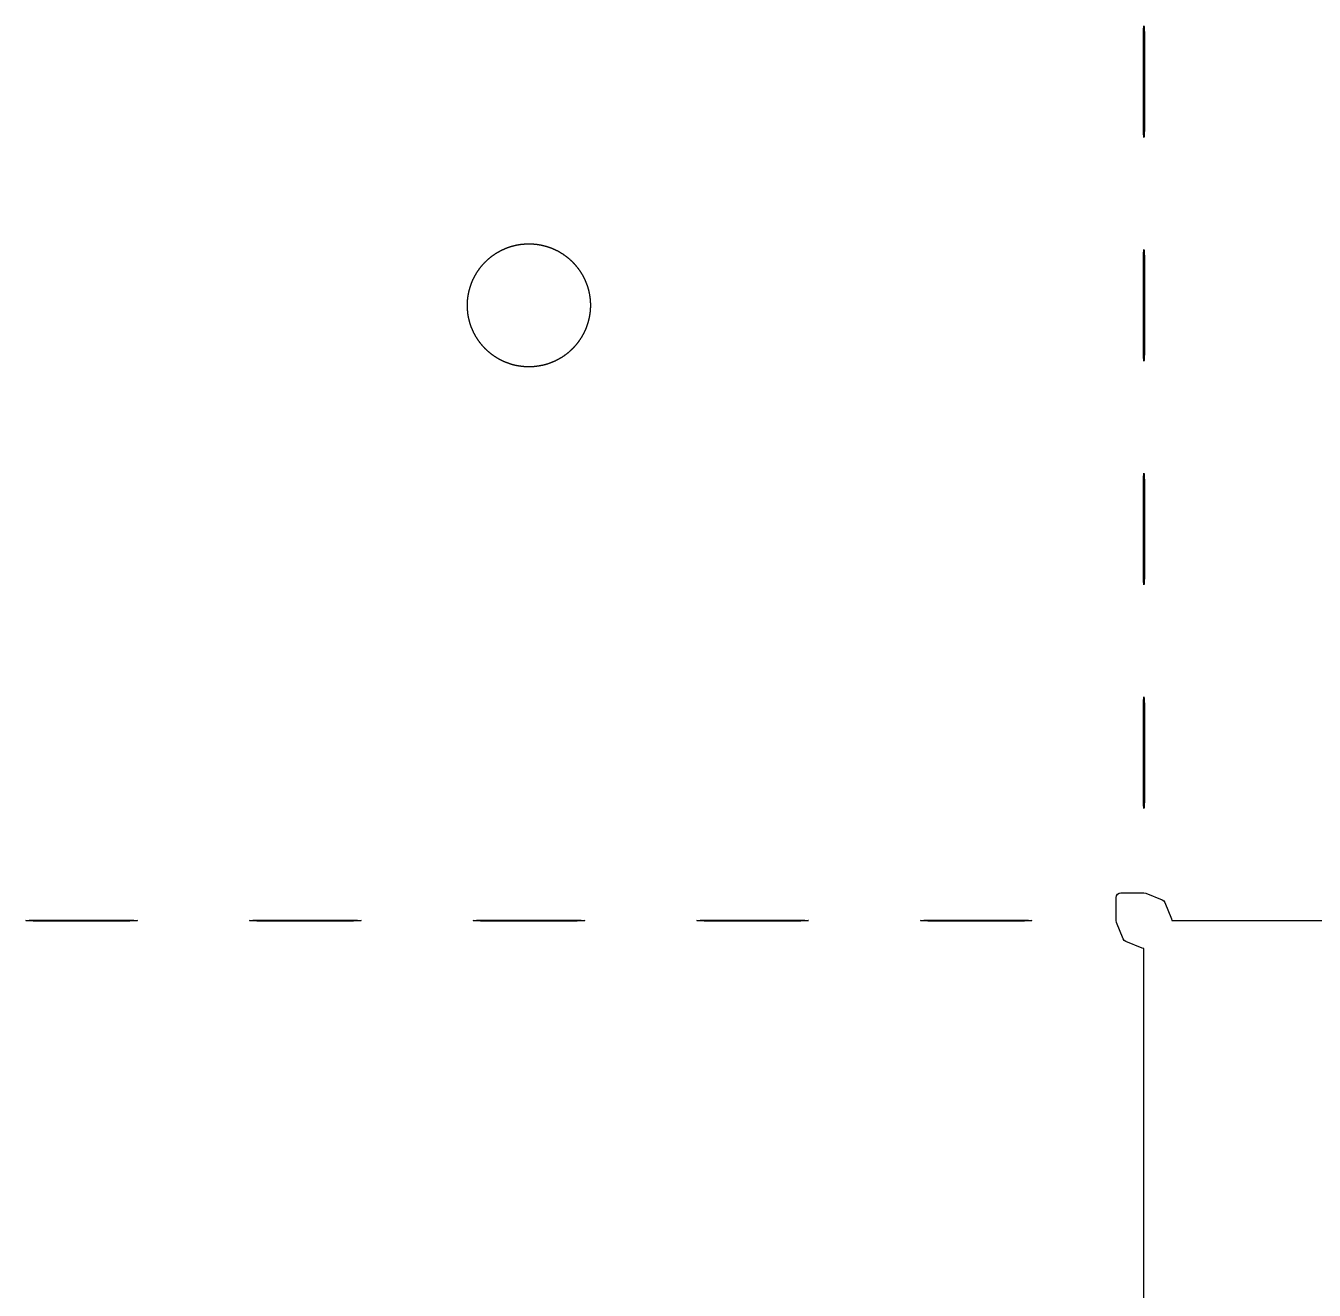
# Model space of a CAD drawing. Header units: metres. Extents: x -73 to 372, y -34 to 331.
# Drawn here: x 4.6 to 57.8, y 86.3 to 138.5 of the extents above; entities that cross this region are included whole.
import ezdxf

# ---------------------------------------------------------------- set-up
doc = ezdxf.new("R2010")
doc.units = ezdxf.units.M

msp = doc.modelspace()

# ---------------------------------------------------------------- linework, layer by layer
for points in [[(50.781, 138.037), (50.781, 138.037), (50.782, 138.232), (50.782, 138.232), (50.787, 138.397), (50.787, 138.397), (50.793, 138.507), (50.793, 138.507), (50.799, 138.54), (50.799, 138.541), (50.799, 138.541), (50.8, 138.541), (50.8, 138.541), (50.801, 138.541), (50.801, 138.541), (50.801, 138.54), (50.807, 138.507), (50.807, 138.507), (50.813, 138.397), (50.813, 138.397), (50.818, 138.232), (50.818, 138.232), (50.819, 138.037), (50.819, 138.037), (50.819, 134.435), (50.819, 134.435), (50.818, 134.241), (50.818, 134.241), (50.813, 134.076), (50.813, 134.076), (50.807, 133.966), (50.807, 133.966), (50.801, 133.932), (50.801, 133.932), (50.801, 133.932), (50.8, 133.932), (50.8, 133.932), (50.799, 133.932), (50.799, 133.932), (50.799, 133.932), (50.793, 133.966), (50.793, 133.966), (50.787, 134.076), (50.787, 134.076), (50.782, 134.241), (50.782, 134.241), (50.781, 134.435), (50.781, 134.435), (50.781, 138.037)], [(27.94, 127), (27.94, 126.992), (27.94, 126.978), (27.94, 126.978), (27.94, 126.963), (27.94, 126.963), (27.939, 126.949), (27.939, 126.949), (27.939, 126.935), (27.939, 126.935), (27.939, 126.921), (27.939, 126.921), (27.938, 126.906), (27.938, 126.906), (27.938, 126.892), (27.938, 126.892), (27.937, 126.878), (27.937, 126.878), (27.936, 126.864), (27.936, 126.864), (27.936, 126.849), (27.936, 126.849), (27.935, 126.835), (27.935, 126.835), (27.934, 126.821), (27.934, 126.821), (27.933, 126.807), (27.933, 126.807), (27.932, 126.793), (27.932, 126.792), (27.93, 126.778), (27.93, 126.778), (27.929, 126.764), (27.929, 126.764), (27.928, 126.75), (27.928, 126.75), (27.926, 126.736), (27.926, 126.736), (27.925, 126.722), (27.925, 126.722), (27.923, 126.707), (27.923, 126.707), (27.921, 126.693), (27.921, 126.693), (27.92, 126.679), (27.92, 126.679), (27.918, 126.665), (27.918, 126.665), (27.916, 126.651), (27.916, 126.651), (27.914, 126.637), (27.914, 126.637), (27.912, 126.623), (27.912, 126.623), (27.91, 126.609), (27.91, 126.609), (27.907, 126.595), (27.907, 126.594), (27.905, 126.58), (27.905, 126.58), (27.903, 126.566), (27.903, 126.566), (27.9, 126.552), (27.9, 126.552), (27.898, 126.538), (27.898, 126.538), (27.895, 126.524), (27.895, 126.524), (27.892, 126.51), (27.892, 126.51), (27.89, 126.496), (27.89, 126.496), (27.887, 126.482), (27.887, 126.482), (27.884, 126.468), (27.884, 126.468), (27.881, 126.455), (27.881, 126.454), (27.878, 126.441), (27.878, 126.441), (27.874, 126.427), (27.874, 126.427), (27.871, 126.413), (27.871, 126.413), (27.868, 126.399), (27.868, 126.399), (27.864, 126.385), (27.864, 126.385), (27.861, 126.371), (27.861, 126.371), (27.857, 126.357), (27.857, 126.357), (27.854, 126.344), (27.854, 126.344), (27.85, 126.33), (27.85, 126.33), (27.846, 126.316), (27.846, 126.316), (27.842, 126.302), (27.842, 126.302), (27.838, 126.289), (27.838, 126.289), (27.834, 126.275), (27.834, 126.275), (27.83, 126.261), (27.83, 126.261), (27.826, 126.248), (27.826, 126.248), (27.822, 126.234), (27.822, 126.234), (27.817, 126.221), (27.817, 126.221), (27.813, 126.207), (27.813, 126.207), (27.809, 126.194), (27.809, 126.194), (27.804, 126.18), (27.804, 126.18), (27.799, 126.167), (27.799, 126.167), (27.795, 126.153), (27.795, 126.153), (27.79, 126.14), (27.79, 126.14), (27.785, 126.126), (27.785, 126.126), (27.78, 126.113), (27.78, 126.113), (27.775, 126.1), (27.775, 126.1), (27.77, 126.086), (27.77, 126.086), (27.765, 126.073), (27.765, 126.073), (27.76, 126.06), (27.76, 126.06), (27.754, 126.047), (27.754, 126.046), (27.749, 126.033), (27.749, 126.033), (27.743, 126.02), (27.743, 126.02), (27.738, 126.007), (27.738, 126.007), (27.732, 125.994), (27.732, 125.994), (27.727, 125.981), (27.727, 125.981), (27.721, 125.968), (27.721, 125.968), (27.715, 125.955), (27.715, 125.955), (27.709, 125.942), (27.709, 125.942), (27.703, 125.929), (27.703, 125.929), (27.697, 125.916), (27.697, 125.916), (27.691, 125.903), (27.691, 125.903), (27.685, 125.89), (27.685, 125.89), (27.678, 125.877), (27.678, 125.877), (27.672, 125.865), (27.672, 125.865), (27.666, 125.852), (27.666, 125.852), (27.659, 125.839), (27.659, 125.839), (27.653, 125.827), (27.653, 125.827), (27.646, 125.814), (27.646, 125.814), (27.639, 125.801), (27.639, 125.801), (27.633, 125.789), (27.633, 125.789), (27.626, 125.776), (27.626, 125.776), (27.619, 125.764), (27.619, 125.764), (27.612, 125.751), (27.612, 125.751), (27.605, 125.739), (27.605, 125.739), (27.598, 125.727), (27.598, 125.727), (27.591, 125.714), (27.591, 125.714), (27.583, 125.702), (27.583, 125.702), (27.576, 125.69), (27.576, 125.69), (27.569, 125.678), (27.569, 125.678), (27.561, 125.666), (27.561, 125.665), (27.554, 125.653), (27.554, 125.653), (27.546, 125.641), (27.546, 125.641), (27.538, 125.629), (27.538, 125.629), (27.531, 125.617), (27.531, 125.617), (27.523, 125.605), (27.523, 125.605), (27.515, 125.593), (27.515, 125.593), (27.507, 125.582), (27.507, 125.582), (27.499, 125.57), (27.499, 125.57), (27.491, 125.558), (27.491, 125.558), (27.483, 125.546), (27.483, 125.546), (27.475, 125.535), (27.475, 125.535), (27.466, 125.523), (27.466, 125.523), (27.458, 125.512), (27.458, 125.511), (27.45, 125.5), (27.45, 125.5), (27.441, 125.489), (27.441, 125.488), (27.433, 125.477), (27.433, 125.477), (27.424, 125.466), (27.424, 125.466), (27.416, 125.454), (27.416, 125.454), (27.407, 125.443), (27.407, 125.443), (27.398, 125.432), (27.398, 125.432), (27.389, 125.421), (27.389, 125.421), (27.38, 125.41), (27.38, 125.409), (27.371, 125.398), (27.371, 125.398), (27.362, 125.387), (27.362, 125.387), (27.353, 125.376), (27.353, 125.376), (27.344, 125.365), (27.344, 125.365), (27.335, 125.355), (27.335, 125.355), (27.326, 125.344), (27.326, 125.344), (27.316, 125.333), (27.316, 125.333), (27.307, 125.322), (27.307, 125.322), (27.298, 125.312), (27.298, 125.311), (27.288, 125.301), (27.288, 125.301), (27.278, 125.29), (27.278, 125.29), (27.269, 125.28), (27.269, 125.28), (27.259, 125.269), (27.259, 125.269), (27.249, 125.259), (27.249, 125.259), (27.24, 125.249), (27.24, 125.249), (27.23, 125.238), (27.23, 125.238), (27.22, 125.228), (27.22, 125.228), (27.21, 125.218), (27.21, 125.218), (27.2, 125.208), (27.2, 125.208), (27.19, 125.198), (27.19, 125.198), (27.18, 125.188), (27.18, 125.188), (27.169, 125.178), (27.169, 125.178), (27.159, 125.168), (27.159, 125.168), (27.149, 125.158), (27.149, 125.158), (27.139, 125.148), (27.138, 125.148), (27.128, 125.138), (27.128, 125.138), (27.118, 125.129), (27.118, 125.129), (27.107, 125.119), (27.107, 125.119), (27.096, 125.11), (27.096, 125.11), (27.086, 125.1), (27.086, 125.1), (27.075, 125.091), (27.075, 125.091), (27.064, 125.081), (27.064, 125.081), (27.054, 125.072), (27.054, 125.072), (27.043, 125.063), (27.043, 125.063), (27.032, 125.054), (27.032, 125.054), (27.021, 125.044), (27.021, 125.044), (27.01, 125.035), (27.01, 125.035), (26.999, 125.026), (26.999, 125.026), (26.988, 125.017), (26.988, 125.017), (26.977, 125.009), (26.977, 125.009), (26.965, 125), (26.965, 125), (26.954, 124.991), (26.954, 124.991), (26.943, 124.982), (26.943, 124.982), (26.932, 124.974), (26.931, 124.974), (26.92, 124.965), (26.92, 124.965), (26.909, 124.957), (26.909, 124.957), (26.897, 124.948), (26.897, 124.948), (26.886, 124.94), (26.886, 124.94), (26.874, 124.932), (26.874, 124.931), (26.862, 124.923), (26.862, 124.923), (26.851, 124.915), (26.851, 124.915), (26.839, 124.907), (26.839, 124.907), (26.827, 124.899), (26.827, 124.899), (26.815, 124.891), (26.815, 124.891), (26.804, 124.883), (26.804, 124.883), (26.792, 124.875), (26.792, 124.875), (26.78, 124.867), (26.78, 124.867), (26.768, 124.86), (26.768, 124.86), (26.756, 124.852), (26.756, 124.852), (26.744, 124.845), (26.744, 124.844), (26.732, 124.837), (26.731, 124.837), (26.719, 124.83), (26.719, 124.83), (26.707, 124.822), (26.707, 124.822), (26.695, 124.815), (26.695, 124.815), (26.683, 124.808), (26.683, 124.808), (26.67, 124.8), (26.67, 124.8), (26.658, 124.793), (26.658, 124.793), (26.646, 124.786), (26.645, 124.786), (26.633, 124.779), (26.633, 124.779), (26.621, 124.773), (26.621, 124.772), (26.608, 124.766), (26.608, 124.766), (26.596, 124.759), (26.595, 124.759), (26.583, 124.752), (26.583, 124.752), (26.57, 124.746), (26.57, 124.746), (26.558, 124.739), (26.558, 124.739), (26.545, 124.733), (26.545, 124.733), (26.532, 124.726), (26.532, 124.726), (26.519, 124.72), (26.519, 124.72), (26.507, 124.714), (26.507, 124.714), (26.494, 124.708), (26.494, 124.708), (26.481, 124.701), (26.481, 124.701), (26.468, 124.695), (26.468, 124.695), (26.455, 124.689), (26.455, 124.689), (26.442, 124.684), (26.442, 124.684), (26.429, 124.678), (26.429, 124.678), (26.416, 124.672), (26.416, 124.672), (26.403, 124.666), (26.403, 124.666), (26.39, 124.661), (26.39, 124.661), (26.377, 124.655), (26.377, 124.655), (26.363, 124.65), (26.363, 124.65), (26.35, 124.644), (26.35, 124.644), (26.337, 124.639), (26.337, 124.639), (26.324, 124.634), (26.324, 124.634), (26.31, 124.629), (26.31, 124.629), (26.297, 124.624), (26.297, 124.624), (26.284, 124.619), (26.284, 124.619), (26.27, 124.614), (26.27, 124.614), (26.257, 124.609), (26.257, 124.609), (26.244, 124.604), (26.244, 124.604), (26.23, 124.599), (26.23, 124.599), (26.217, 124.595), (26.217, 124.595), (26.203, 124.59), (26.203, 124.59), (26.19, 124.586), (26.19, 124.586), (26.176, 124.581), (26.176, 124.581), (26.162, 124.577), (26.162, 124.577), (26.149, 124.573), (26.149, 124.573), (26.135, 124.569), (26.135, 124.569), (26.122, 124.565), (26.121, 124.565), (26.108, 124.561), (26.108, 124.561), (26.094, 124.557), (26.094, 124.557), (26.08, 124.553), (26.08, 124.553), (26.067, 124.549), (26.067, 124.549), (26.053, 124.545), (26.053, 124.545), (26.039, 124.542), (26.039, 124.542), (26.025, 124.538), (26.025, 124.538), (26.012, 124.535), (26.011, 124.535), (25.998, 124.531), (25.998, 124.531), (25.984, 124.528), (25.984, 124.528), (25.97, 124.525), (25.97, 124.525), (25.956, 124.522), (25.956, 124.522), (25.942, 124.519), (25.942, 124.519), (25.928, 124.516), (25.928, 124.516), (25.914, 124.513), (25.914, 124.513), (25.9, 124.51), (25.9, 124.51), (25.886, 124.507), (25.886, 124.507), (25.872, 124.504), (25.872, 124.504), (25.858, 124.502), (25.858, 124.502), (25.844, 124.499), (25.844, 124.499), (25.83, 124.497), (25.83, 124.497), (25.816, 124.494), (25.816, 124.494), (25.802, 124.492), (25.802, 124.492), (25.788, 124.49), (25.788, 124.49), (25.774, 124.488), (25.774, 124.488), (25.76, 124.486), (25.76, 124.486), (25.746, 124.484), (25.746, 124.484), (25.732, 124.482), (25.731, 124.482), (25.717, 124.48), (25.717, 124.48), (25.703, 124.478), (25.703, 124.478), (25.689, 124.476), (25.689, 124.476), (25.675, 124.475), (25.675, 124.475), (25.661, 124.473), (25.661, 124.473), (25.647, 124.472), (25.646, 124.472), (25.632, 124.471), (25.632, 124.471), (25.618, 124.469), (25.618, 124.469), (25.604, 124.468), (25.604, 124.468), (25.59, 124.467), (25.59, 124.467), (25.576, 124.466), (25.575, 124.466), (25.561, 124.465), (25.561, 124.465), (25.547, 124.464), (25.547, 124.464), (25.533, 124.463), (25.533, 124.463), (25.519, 124.463), (25.519, 124.463), (25.504, 124.462), (25.504, 124.462), (25.49, 124.462), (25.49, 124.462), (25.476, 124.461), (25.476, 124.461), (25.462, 124.461), (25.462, 124.461), (25.447, 124.46), (25.447, 124.46), (25.433, 124.46), (25.433, 124.46), (25.419, 124.46), (25.419, 124.46), (25.405, 124.46), (25.405, 124.46), (25.39, 124.46), (25.39, 124.46), (25.376, 124.46), (25.376, 124.46), (25.362, 124.46), (25.362, 124.46), (25.348, 124.461), (25.348, 124.461), (25.333, 124.461), (25.333, 124.461), (25.319, 124.461), (25.319, 124.461), (25.305, 124.462), (25.305, 124.462), (25.291, 124.462), (25.291, 124.462), (25.276, 124.463), (25.276, 124.463), (25.262, 124.464), (25.262, 124.464), (25.248, 124.465), (25.248, 124.465), (25.234, 124.465), (25.234, 124.465), (25.219, 124.466), (25.219, 124.466), (25.205, 124.467), (25.205, 124.467), (25.191, 124.469), (25.191, 124.469), (25.177, 124.47), (25.177, 124.47), (25.163, 124.471), (25.163, 124.471), (25.148, 124.472), (25.148, 124.472), (25.134, 124.474), (25.134, 124.474), (25.12, 124.475), (25.12, 124.475), (25.106, 124.477), (25.106, 124.477), (25.092, 124.479), (25.092, 124.479), (25.078, 124.481), (25.078, 124.481), (25.064, 124.482), (25.063, 124.482), (25.049, 124.484), (25.049, 124.484), (25.035, 124.486), (25.035, 124.486), (25.021, 124.488), (25.021, 124.488), (25.007, 124.491), (25.007, 124.491), (24.993, 124.493), (24.993, 124.493), (24.979, 124.495), (24.979, 124.495), (24.965, 124.498), (24.965, 124.498), (24.951, 124.5), (24.951, 124.5), (24.937, 124.503), (24.937, 124.503), (24.923, 124.505), (24.923, 124.505), (24.909, 124.508), (24.909, 124.508), (24.895, 124.511), (24.895, 124.511), (24.881, 124.514), (24.881, 124.514), (24.867, 124.517), (24.867, 124.517), (24.853, 124.52), (24.853, 124.52), (24.839, 124.523), (24.839, 124.523), (24.825, 124.526), (24.825, 124.526), (24.811, 124.529), (24.811, 124.529), (24.797, 124.532), (24.797, 124.533), (24.784, 124.536), (24.784, 124.536), (24.77, 124.539), (24.77, 124.539), (24.756, 124.543), (24.756, 124.543), (24.742, 124.547), (24.742, 124.547), (24.728, 124.55), (24.728, 124.55), (24.715, 124.554), (24.715, 124.554), (24.701, 124.558), (24.701, 124.558), (24.687, 124.562), (24.687, 124.562), (24.674, 124.566), (24.674, 124.566), (24.66, 124.57), (24.66, 124.57), (24.646, 124.574), (24.646, 124.574), (24.633, 124.579), (24.633, 124.579), (24.619, 124.583), (24.619, 124.583), (24.606, 124.587), (24.606, 124.587), (24.592, 124.592), (24.592, 124.592), (24.579, 124.596), (24.579, 124.596), (24.565, 124.601), (24.565, 124.601), (24.552, 124.606), (24.552, 124.606), (24.538, 124.611), (24.538, 124.611), (24.525, 124.616), (24.525, 124.616), (24.512, 124.62), (24.511, 124.62), (24.498, 124.625), (24.498, 124.626), (24.485, 124.631), (24.485, 124.631), (24.472, 124.636), (24.472, 124.636), (24.458, 124.641), (24.458, 124.641), (24.445, 124.646), (24.445, 124.646), (24.432, 124.652), (24.432, 124.652), (24.419, 124.657), (24.419, 124.657), (24.406, 124.663), (24.406, 124.663), (24.393, 124.668), (24.392, 124.668), (24.379, 124.674), (24.379, 124.674), (24.366, 124.68), (24.366, 124.68), (24.353, 124.686), (24.353, 124.686), (24.34, 124.692), (24.34, 124.692), (24.327, 124.698), (24.327, 124.698), (24.315, 124.704), (24.315, 124.704), (24.302, 124.71), (24.302, 124.71), (24.289, 124.716), (24.289, 124.716), (24.276, 124.722), (24.276, 124.722), (24.263, 124.729), (24.263, 124.729), (24.251, 124.735), (24.251, 124.735), (24.238, 124.741), (24.238, 124.741), (24.225, 124.748), (24.225, 124.748), (24.213, 124.755), (24.213, 124.755), (24.2, 124.761), (24.2, 124.761), (24.187, 124.768), (24.187, 124.768), (24.175, 124.775), (24.175, 124.775), (24.163, 124.782), (24.162, 124.782), (24.15, 124.789), (24.15, 124.789), (24.138, 124.796), (24.138, 124.796), (24.125, 124.803), (24.125, 124.803), (24.113, 124.81), (24.113, 124.81), (24.101, 124.817), (24.101, 124.817), (24.089, 124.825), (24.088, 124.825), (24.076, 124.832), (24.076, 124.832), (24.064, 124.84), (24.064, 124.84), (24.052, 124.847), (24.052, 124.847), (24.04, 124.855), (24.04, 124.855), (24.028, 124.862), (24.028, 124.862), (24.016, 124.87), (24.016, 124.87), (24.004, 124.878), (24.004, 124.878), (23.992, 124.886), (23.992, 124.886), (23.98, 124.894), (23.98, 124.894), (23.969, 124.902), (23.969, 124.902), (23.957, 124.91), (23.957, 124.91), (23.945, 124.918), (23.945, 124.918), (23.933, 124.926), (23.933, 124.926), (23.922, 124.934), (23.922, 124.934), (23.91, 124.943), (23.91, 124.943), (23.899, 124.951), (23.899, 124.951), (23.887, 124.96), (23.887, 124.96), (23.876, 124.968), (23.876, 124.968), (23.864, 124.977), (23.864, 124.977), (23.853, 124.985), (23.853, 124.985), (23.842, 124.994), (23.842, 124.994), (23.831, 125.003), (23.831, 125.003), (23.819, 125.012), (23.819, 125.012), (23.808, 125.021), (23.808, 125.021), (23.797, 125.03), (23.797, 125.03), (23.786, 125.039), (23.786, 125.039), (23.775, 125.048), (23.775, 125.048), (23.764, 125.057), (23.764, 125.057), (23.753, 125.066), (23.753, 125.066), (23.743, 125.075), (23.743, 125.075), (23.732, 125.085), (23.732, 125.085), (23.721, 125.094), (23.721, 125.094), (23.71, 125.103), (23.71, 125.104), (23.7, 125.113), (23.7, 125.113), (23.689, 125.123), (23.689, 125.123), (23.679, 125.132), (23.679, 125.132), (23.668, 125.142), (23.668, 125.142), (23.658, 125.152), (23.658, 125.152), (23.648, 125.161), (23.647, 125.161), (23.637, 125.171), (23.637, 125.171), (23.627, 125.181), (23.627, 125.181), (23.617, 125.191), (23.617, 125.191), (23.607, 125.201), (23.607, 125.201), (23.597, 125.211), (23.597, 125.211), (23.587, 125.221), (23.587, 125.222), (23.577, 125.232), (23.577, 125.232), (23.567, 125.242), (23.567, 125.242), (23.557, 125.252), (23.557, 125.252), (23.547, 125.263), (23.547, 125.263), (23.537, 125.273), (23.537, 125.273), (23.528, 125.284), (23.528, 125.284), (23.518, 125.294), (23.518, 125.294), (23.509, 125.305), (23.509, 125.305), (23.499, 125.315), (23.499, 125.315), (23.49, 125.326), (23.49, 125.326), (23.48, 125.337), (23.48, 125.337), (23.471, 125.348), (23.471, 125.348), (23.462, 125.358), (23.462, 125.358), (23.453, 125.369), (23.453, 125.369), (23.443, 125.38), (23.443, 125.38), (23.434, 125.391), (23.434, 125.391), (23.425, 125.402), (23.425, 125.402), (23.416, 125.413), (23.416, 125.413), (23.408, 125.425), (23.408, 125.425), (23.399, 125.436), (23.399, 125.436), (23.39, 125.447), (23.39, 125.447), (23.381, 125.458), (23.381, 125.458), (23.373, 125.47), (23.373, 125.47), (23.364, 125.481), (23.364, 125.481), (23.356, 125.493), (23.356, 125.493), (23.347, 125.504), (23.347, 125.504), (23.339, 125.516), (23.339, 125.516), (23.331, 125.527), (23.331, 125.527), (23.322, 125.539), (23.322, 125.539), (23.314, 125.55), (23.314, 125.551), (23.306, 125.562), (23.306, 125.562), (23.298, 125.574), (23.298, 125.574), (23.29, 125.586), (23.29, 125.586), (23.282, 125.598), (23.282, 125.598), (23.274, 125.61), (23.274, 125.61), (23.267, 125.622), (23.267, 125.622), (23.259, 125.634), (23.259, 125.634), (23.251, 125.646), (23.251, 125.646), (23.244, 125.658), (23.244, 125.658), (23.236, 125.67), (23.236, 125.67), (23.229, 125.682), (23.229, 125.682), (23.221, 125.694), (23.221, 125.694), (23.214, 125.706), (23.214, 125.706), (23.207, 125.719), (23.207, 125.719), (23.2, 125.731), (23.2, 125.731), (23.193, 125.743), (23.193, 125.743), (23.186, 125.756), (23.186, 125.756), (23.179, 125.768), (23.179, 125.768), (23.172, 125.781), (23.172, 125.781), (23.165, 125.793), (23.165, 125.793), (23.158, 125.806), (23.158, 125.806), (23.152, 125.818), (23.152, 125.818), (23.145, 125.831), (23.145, 125.831), (23.138, 125.844), (23.138, 125.844), (23.132, 125.856), (23.132, 125.856), (23.126, 125.869), (23.126, 125.869), (23.119, 125.882), (23.119, 125.882), (23.113, 125.895), (23.113, 125.895), (23.107, 125.908), (23.107, 125.908), (23.101, 125.92), (23.101, 125.921), (23.095, 125.933), (23.095, 125.933), (23.089, 125.946), (23.089, 125.946), (23.083, 125.959), (23.083, 125.959), (23.077, 125.972), (23.077, 125.972), (23.071, 125.985), (23.071, 125.985), (23.066, 125.999), (23.066, 125.999), (23.06, 126.012), (23.06, 126.012), (23.055, 126.025), (23.055, 126.025), (23.049, 126.038), (23.049, 126.038), (23.044, 126.051), (23.044, 126.051), (23.039, 126.064), (23.039, 126.064), (23.033, 126.078), (23.033, 126.078), (23.028, 126.091), (23.028, 126.091), (23.023, 126.104), (23.023, 126.104), (23.018, 126.118), (23.018, 126.118), (23.013, 126.131), (23.013, 126.131), (23.008, 126.144), (23.008, 126.145), (23.004, 126.158), (23.004, 126.158), (22.999, 126.171), (22.999, 126.171), (22.994, 126.185), (22.994, 126.185), (22.99, 126.198), (22.99, 126.198), (22.985, 126.212), (22.985, 126.212), (22.981, 126.225), (22.981, 126.226), (22.977, 126.239), (22.977, 126.239), (22.972, 126.253), (22.972, 126.253), (22.968, 126.266), (22.968, 126.266), (22.964, 126.28), (22.964, 126.28), (22.96, 126.294), (22.96, 126.294), (22.956, 126.307), (22.956, 126.307), (22.952, 126.321), (22.952, 126.321), (22.949, 126.335), (22.949, 126.335), (22.945, 126.349), (22.945, 126.349), (22.941, 126.362), (22.941, 126.362), (22.938, 126.376), (22.938, 126.376), (22.934, 126.39), (22.934, 126.39), (22.931, 126.404), (22.931, 126.404), (22.928, 126.418), (22.928, 126.418), (22.924, 126.432), (22.924, 126.432), (22.921, 126.445), (22.921, 126.446), (22.918, 126.459), (22.918, 126.459), (22.915, 126.473), (22.915, 126.473), (22.912, 126.487), (22.912, 126.487), (22.909, 126.501), (22.909, 126.501), (22.907, 126.515), (22.907, 126.515), (22.904, 126.529), (22.904, 126.529), (22.901, 126.543), (22.901, 126.543), (22.899, 126.557), (22.899, 126.557), (22.896, 126.571), (22.896, 126.571), (22.894, 126.585), (22.894, 126.585), (22.892, 126.599), (22.892, 126.6), (22.89, 126.614), (22.89, 126.614), (22.887, 126.628), (22.887, 126.628), (22.885, 126.642), (22.885, 126.642), (22.883, 126.656), (22.883, 126.656), (22.882, 126.67), (22.882, 126.67), (22.88, 126.684), (22.88, 126.684), (22.878, 126.698), (22.878, 126.698), (22.876, 126.712), (22.876, 126.713), (22.875, 126.727), (22.875, 126.727), (22.873, 126.741), (22.873, 126.741), (22.872, 126.755), (22.872, 126.755), (22.871, 126.769), (22.871, 126.769), (22.869, 126.783), (22.869, 126.783), (22.868, 126.798), (22.868, 126.798), (22.867, 126.812), (22.867, 126.812), (22.866, 126.826), (22.866, 126.826), (22.865, 126.84), (22.865, 126.84), (22.864, 126.854), (22.864, 126.855), (22.863, 126.869), (22.863, 126.869), (22.863, 126.883), (22.863, 126.883), (22.862, 126.897), (22.862, 126.897), (22.862, 126.911), (22.862, 126.911), (22.861, 126.926), (22.861, 126.926), (22.861, 126.94), (22.861, 126.94), (22.86, 126.954), (22.86, 126.954), (22.86, 126.968), (22.86, 126.968), (22.86, 126.983), (22.86, 126.983), (22.86, 126.997), (22.86, 126.997), (22.86, 127.011), (22.86, 127.011), (22.86, 127.025), (22.86, 127.025), (22.86, 127.04), (22.86, 127.04), (22.861, 127.054), (22.861, 127.054), (22.861, 127.068), (22.861, 127.068), (22.861, 127.082), (22.861, 127.082), (22.862, 127.097), (22.862, 127.097), (22.862, 127.111), (22.862, 127.111), (22.863, 127.125), (22.863, 127.125), (22.864, 127.139), (22.864, 127.139), (22.865, 127.154), (22.865, 127.154), (22.866, 127.168), (22.866, 127.168), (22.867, 127.182), (22.867, 127.182), (22.868, 127.196), (22.868, 127.196), (22.869, 127.21), (22.869, 127.211), (22.87, 127.225), (22.87, 127.225), (22.871, 127.239), (22.871, 127.239), (22.873, 127.253), (22.873, 127.253), (22.874, 127.267), (22.874, 127.267), (22.876, 127.281), (22.876, 127.282), (22.877, 127.296), (22.877, 127.296), (22.879, 127.31), (22.879, 127.31), (22.881, 127.324), (22.881, 127.324), (22.883, 127.338), (22.883, 127.338), (22.885, 127.352), (22.885, 127.352), (22.887, 127.366), (22.887, 127.366), (22.889, 127.38), (22.889, 127.38), (22.891, 127.394), (22.891, 127.395), (22.893, 127.409), (22.893, 127.409), (22.895, 127.423), (22.895, 127.423), (22.898, 127.437), (22.898, 127.437), (22.9, 127.451), (22.9, 127.451), (22.903, 127.465), (22.903, 127.465), (22.906, 127.479), (22.906, 127.479), (22.908, 127.493), (22.908, 127.493), (22.911, 127.507), (22.911, 127.507), (22.914, 127.521), (22.914, 127.521), (22.917, 127.535), (22.917, 127.535), (22.92, 127.548), (22.92, 127.549), (22.923, 127.562), (22.923, 127.562), (22.926, 127.576), (22.926, 127.576), (22.93, 127.59), (22.93, 127.59), (22.933, 127.604), (22.933, 127.604), (22.936, 127.618), (22.936, 127.618), (22.94, 127.632), (22.94, 127.632), (22.943, 127.645), (22.943, 127.646), (22.947, 127.659), (22.947, 127.659), (22.951, 127.673), (22.951, 127.673), (22.955, 127.687), (22.955, 127.687), (22.958, 127.7), (22.959, 127.701), (22.962, 127.714), (22.962, 127.714), (22.967, 127.728), (22.967, 127.728), (22.971, 127.741), (22.971, 127.742), (22.975, 127.755), (22.975, 127.755), (22.979, 127.769), (22.979, 127.769), (22.983, 127.782), (22.983, 127.782), (22.988, 127.796), (22.988, 127.796), (22.992, 127.809), (22.992, 127.809), (22.997, 127.823), (22.997, 127.823), (23.002, 127.836), (23.002, 127.836), (23.006, 127.85), (23.006, 127.85), (23.011, 127.863), (23.011, 127.863), (23.016, 127.877), (23.016, 127.877), (23.021, 127.89), (23.021, 127.89), (23.026, 127.903), (23.026, 127.903), (23.031, 127.917), (23.031, 127.917), (23.036, 127.93), (23.036, 127.93), (23.042, 127.943), (23.042, 127.943), (23.047, 127.956), (23.047, 127.956), (23.052, 127.97), (23.052, 127.97), (23.058, 127.983), (23.058, 127.983), (23.063, 127.996), (23.063, 127.996), (23.069, 128.009), (23.069, 128.009), (23.075, 128.022), (23.075, 128.022), (23.08, 128.035), (23.08, 128.035), (23.086, 128.048), (23.086, 128.048), (23.092, 128.061), (23.092, 128.061), (23.098, 128.074), (23.098, 128.074), (23.104, 128.087), (23.104, 128.087), (23.11, 128.1), (23.11, 128.1), (23.117, 128.112), (23.117, 128.113), (23.123, 128.125), (23.123, 128.125), (23.129, 128.138), (23.129, 128.138), (23.136, 128.151), (23.136, 128.151), (23.142, 128.163), (23.142, 128.164), (23.149, 128.176), (23.149, 128.176), (23.155, 128.189), (23.155, 128.189), (23.162, 128.201), (23.162, 128.201), (23.169, 128.214), (23.169, 128.214), (23.176, 128.226), (23.176, 128.226), (23.183, 128.239), (23.183, 128.239), (23.19, 128.251), (23.19, 128.251), (23.197, 128.264), (23.197, 128.264), (23.204, 128.276), (23.204, 128.276), (23.211, 128.288), (23.211, 128.288), (23.218, 128.301), (23.218, 128.301), (23.226, 128.313), (23.226, 128.313), (23.233, 128.325), (23.233, 128.325), (23.24, 128.337), (23.24, 128.337), (23.248, 128.349), (23.248, 128.349), (23.256, 128.361), (23.256, 128.361), (23.263, 128.373), (23.263, 128.373), (23.271, 128.385), (23.271, 128.385), (23.279, 128.397), (23.279, 128.397), (23.287, 128.409), (23.287, 128.409), (23.295, 128.421), (23.295, 128.421), (23.303, 128.433), (23.303, 128.433), (23.311, 128.444), (23.311, 128.444), (23.319, 128.456), (23.319, 128.456), (23.327, 128.468), (23.327, 128.468), (23.335, 128.479), (23.335, 128.479), (23.344, 128.491), (23.344, 128.491), (23.352, 128.502), (23.352, 128.503), (23.36, 128.514), (23.361, 128.514), (23.369, 128.525), (23.369, 128.525), (23.378, 128.537), (23.378, 128.537), (23.386, 128.548), (23.386, 128.548), (23.395, 128.559), (23.395, 128.559), (23.404, 128.571), (23.404, 128.571), (23.413, 128.582), (23.413, 128.582), (23.422, 128.593), (23.422, 128.593), (23.431, 128.604), (23.431, 128.604), (23.44, 128.615), (23.44, 128.615), (23.449, 128.626), (23.449, 128.626), (23.458, 128.637), (23.458, 128.637), (23.467, 128.648), (23.467, 128.648), (23.476, 128.659), (23.476, 128.659), (23.486, 128.669), (23.486, 128.669), (23.495, 128.68), (23.495, 128.68), (23.504, 128.691), (23.505, 128.691), (23.514, 128.701), (23.514, 128.701), (23.524, 128.712), (23.524, 128.712), (23.533, 128.722), (23.533, 128.722), (23.543, 128.733), (23.543, 128.733), (23.553, 128.743), (23.553, 128.743), (23.562, 128.754), (23.563, 128.754), (23.572, 128.764), (23.572, 128.764), (23.582, 128.774), (23.582, 128.774), (23.592, 128.784), (23.592, 128.784), (23.602, 128.794), (23.602, 128.794), (23.612, 128.804), (23.612, 128.805), (23.623, 128.814), (23.623, 128.815), (23.633, 128.824), (23.633, 128.824), (23.643, 128.834), (23.643, 128.834), (23.653, 128.844), (23.653, 128.844), (23.664, 128.854), (23.664, 128.854), (23.674, 128.864), (23.674, 128.864), (23.685, 128.873), (23.685, 128.873), (23.695, 128.883), (23.695, 128.883), (23.706, 128.892), (23.706, 128.892), (23.716, 128.902), (23.716, 128.902), (23.727, 128.911), (23.727, 128.911), (23.738, 128.921), (23.738, 128.921), (23.749, 128.93), (23.749, 128.93), (23.76, 128.939), (23.76, 128.939), (23.77, 128.948), (23.771, 128.948), (23.781, 128.957), (23.781, 128.958), (23.792, 128.967), (23.792, 128.967), (23.803, 128.976), (23.804, 128.976), (23.815, 128.984), (23.815, 128.985), (23.826, 128.993), (23.826, 128.993), (23.837, 129.002), (23.837, 129.002), (23.848, 129.011), (23.848, 129.011), (23.86, 129.02), (23.86, 129.02), (23.871, 129.028), (23.871, 129.028), (23.882, 129.037), (23.882, 129.037), (23.894, 129.045), (23.894, 129.045), (23.905, 129.054), (23.905, 129.054), (23.917, 129.062), (23.917, 129.062), (23.928, 129.07), (23.928, 129.07), (23.94, 129.078), (23.94, 129.079), (23.952, 129.087), (23.952, 129.087), (23.963, 129.095), (23.964, 129.095), (23.975, 129.103), (23.975, 129.103), (23.987, 129.111), (23.987, 129.111), (23.999, 129.119), (23.999, 129.119), (24.011, 129.126), (24.011, 129.127), (24.023, 129.134), (24.023, 129.134), (24.035, 129.142), (24.035, 129.142), (24.047, 129.15), (24.047, 129.15), (24.059, 129.157), (24.059, 129.157), (24.071, 129.165), (24.071, 129.165), (24.083, 129.172), (24.083, 129.172), (24.095, 129.179), (24.096, 129.179), (24.108, 129.187), (24.108, 129.187), (24.12, 129.194), (24.12, 129.194), (24.132, 129.201), (24.132, 129.201), (24.145, 129.208), (24.145, 129.208), (24.157, 129.215), (24.157, 129.215), (24.17, 129.222), (24.17, 129.222), (24.182, 129.229), (24.182, 129.229), (24.195, 129.236), (24.195, 129.236), (24.207, 129.242), (24.207, 129.243), (24.22, 129.249), (24.22, 129.249), (24.232, 129.256), (24.232, 129.256), (24.245, 129.262), (24.245, 129.262), (24.258, 129.269), (24.258, 129.269), (24.271, 129.275), (24.271, 129.275), (24.283, 129.281), (24.283, 129.281), (24.296, 129.288), (24.296, 129.288), (24.309, 129.294), (24.309, 129.294), (24.322, 129.3), (24.322, 129.3), (24.335, 129.306), (24.335, 129.306), (24.348, 129.312), (24.348, 129.312), (24.361, 129.318), (24.361, 129.318), (24.374, 129.323), (24.374, 129.323), (24.387, 129.329), (24.387, 129.329), (24.4, 129.335), (24.4, 129.335), (24.413, 129.34), (24.413, 129.34), (24.426, 129.346), (24.426, 129.346), (24.439, 129.351), (24.439, 129.351), (24.453, 129.357), (24.453, 129.357), (24.466, 129.362), (24.466, 129.362), (24.479, 129.367), (24.479, 129.367), (24.492, 129.372), (24.492, 129.372), (24.506, 129.377), (24.506, 129.377), (24.519, 129.382), (24.519, 129.382), (24.532, 129.387), (24.533, 129.387), (24.546, 129.392), (24.546, 129.392), (24.559, 129.397), (24.559, 129.397), (24.573, 129.402), (24.573, 129.402), (24.586, 129.406), (24.586, 129.406), (24.6, 129.411), (24.6, 129.411), (24.613, 129.415), (24.613, 129.415), (24.627, 129.419), (24.627, 129.42), (24.64, 129.424), (24.641, 129.424), (24.654, 129.428), (24.654, 129.428), (24.668, 129.432), (24.668, 129.432), (24.681, 129.436), (24.681, 129.436), (24.695, 129.44), (24.695, 129.44), (24.709, 129.444), (24.709, 129.444), (24.722, 129.448), (24.723, 129.448), (24.736, 129.452), (24.736, 129.452), (24.75, 129.455), (24.75, 129.455), (24.764, 129.459), (24.764, 129.459), (24.778, 129.463), (24.778, 129.463), (24.791, 129.466), (24.792, 129.466), (24.805, 129.469), (24.805, 129.469), (24.819, 129.473), (24.819, 129.473), (24.833, 129.476), (24.833, 129.476), (24.847, 129.479), (24.847, 129.479), (24.861, 129.482), (24.861, 129.482), (24.875, 129.485), (24.875, 129.485), (24.889, 129.488), (24.889, 129.488), (24.903, 129.491), (24.903, 129.491), (24.917, 129.494), (24.917, 129.494), (24.931, 129.496), (24.931, 129.496), (24.945, 129.499), (24.945, 129.499), (24.959, 129.501), (24.959, 129.501), (24.973, 129.504), (24.973, 129.504), (24.987, 129.506), (24.987, 129.506), (25.001, 129.508), (25.001, 129.508), (25.015, 129.511), (25.015, 129.511), (25.029, 129.513), (25.029, 129.513), (25.043, 129.515), (25.043, 129.515), (25.057, 129.517), (25.057, 129.517), (25.071, 129.519), (25.072, 129.519), (25.086, 129.52), (25.086, 129.52), (25.1, 129.522), (25.1, 129.522), (25.114, 129.524), (25.114, 129.524), (25.128, 129.525), (25.128, 129.525), (25.142, 129.527), (25.142, 129.527), (25.156, 129.528), (25.157, 129.528), (25.171, 129.53), (25.171, 129.53), (25.185, 129.531), (25.185, 129.531), (25.199, 129.532), (25.199, 129.532), (25.213, 129.533), (25.213, 129.533), (25.228, 129.534), (25.228, 129.534), (25.242, 129.535), (25.242, 129.535), (25.256, 129.536), (25.256, 129.536), (25.27, 129.537), (25.27, 129.537), (25.284, 129.537), (25.285, 129.537), (25.299, 129.538), (25.299, 129.538), (25.313, 129.539), (25.313, 129.539), (25.327, 129.539), (25.327, 129.539), (25.341, 129.539), (25.341, 129.539), (25.356, 129.54), (25.356, 129.54), (25.37, 129.54), (25.37, 129.54), (25.384, 129.54), (25.384, 129.54), (25.398, 129.54), (25.399, 129.54), (25.413, 129.54), (25.413, 129.54), (25.427, 129.54), (25.427, 129.54), (25.441, 129.54), (25.441, 129.54), (25.455, 129.539), (25.456, 129.539), (25.47, 129.539), (25.47, 129.539), (25.484, 129.539), (25.484, 129.539), (25.498, 129.538), (25.498, 129.538), (25.512, 129.538), (25.513, 129.538), (25.527, 129.537), (25.527, 129.537), (25.541, 129.536), (25.541, 129.536), (25.555, 129.535), (25.555, 129.535), (25.569, 129.534), (25.569, 129.534), (25.584, 129.533), (25.584, 129.533), (25.598, 129.532), (25.598, 129.532), (25.612, 129.531), (25.612, 129.531), (25.626, 129.53), (25.626, 129.53), (25.64, 129.529), (25.64, 129.529), (25.655, 129.527), (25.655, 129.527), (25.669, 129.526), (25.669, 129.526), (25.683, 129.524), (25.683, 129.524), (25.697, 129.523), (25.697, 129.523), (25.711, 129.521), (25.711, 129.521), (25.725, 129.519), (25.725, 129.519), (25.74, 129.517), (25.74, 129.517), (25.754, 129.515), (25.754, 129.515), (25.768, 129.513), (25.768, 129.513), (25.782, 129.511), (25.782, 129.511), (25.796, 129.509), (25.796, 129.509), (25.81, 129.507), (25.81, 129.507), (25.824, 129.504), (25.824, 129.504), (25.838, 129.502), (25.838, 129.502), (25.852, 129.499), (25.852, 129.499), (25.866, 129.497), (25.866, 129.497), (25.88, 129.494), (25.88, 129.494), (25.894, 129.491), (25.894, 129.491), (25.908, 129.489), (25.908, 129.489), (25.922, 129.486), (25.922, 129.486), (25.936, 129.483), (25.936, 129.483), (25.95, 129.48), (25.95, 129.48), (25.964, 129.477), (25.964, 129.477), (25.978, 129.473), (25.978, 129.473), (25.992, 129.47), (25.992, 129.47), (26.005, 129.467), (26.006, 129.467), (26.019, 129.463), (26.019, 129.463), (26.033, 129.46), (26.033, 129.46), (26.047, 129.456), (26.047, 129.456), (26.061, 129.453), (26.061, 129.453), (26.074, 129.449), (26.075, 129.449), (26.088, 129.445), (26.088, 129.445), (26.102, 129.441), (26.102, 129.441), (26.116, 129.437), (26.116, 129.437), (26.129, 129.433), (26.129, 129.433), (26.143, 129.429), (26.143, 129.429), (26.157, 129.425), (26.157, 129.425), (26.17, 129.42), (26.17, 129.42), (26.184, 129.416), (26.184, 129.416), (26.197, 129.412), (26.197, 129.412), (26.211, 129.407), (26.211, 129.407), (26.224, 129.403), (26.224, 129.403), (26.238, 129.398), (26.238, 129.398), (26.251, 129.393), (26.251, 129.393), (26.265, 129.388), (26.265, 129.388), (26.278, 129.383), (26.278, 129.383), (26.291, 129.378), (26.291, 129.378), (26.305, 129.373), (26.305, 129.373), (26.318, 129.368), (26.318, 129.368), (26.331, 129.363), (26.331, 129.363), (26.345, 129.358), (26.345, 129.358), (26.358, 129.353), (26.358, 129.352), (26.371, 129.347), (26.371, 129.347), (26.384, 129.342), (26.384, 129.342), (26.397, 129.336), (26.397, 129.336), (26.41, 129.33), (26.41, 129.33), (26.423, 129.325), (26.423, 129.325), (26.436, 129.319), (26.436, 129.319), (26.449, 129.313), (26.449, 129.313), (26.462, 129.307), (26.462, 129.307), (26.475, 129.301), (26.475, 129.301), (26.488, 129.295), (26.488, 129.295), (26.501, 129.289), (26.501, 129.289), (26.514, 129.283), (26.514, 129.283), (26.527, 129.276), (26.527, 129.276), (26.539, 129.27), (26.539, 129.27), (26.552, 129.264), (26.552, 129.264), (26.565, 129.257), (26.565, 129.257), (26.577, 129.251), (26.578, 129.251), (26.59, 129.244), (26.59, 129.244), (26.603, 129.237), (26.603, 129.237), (26.615, 129.23), (26.615, 129.23), (26.628, 129.224), (26.628, 129.224), (26.64, 129.217), (26.64, 129.217), (26.653, 129.21), (26.653, 129.21), (26.665, 129.203), (26.665, 129.203), (26.677, 129.195), (26.677, 129.195), (26.69, 129.188), (26.69, 129.188), (26.702, 129.181), (26.702, 129.181), (26.714, 129.174), (26.714, 129.174), (26.726, 129.166), (26.726, 129.166), (26.738, 129.159), (26.738, 129.159), (26.75, 129.151), (26.751, 129.151), (26.763, 129.144), (26.763, 129.144), (26.775, 129.136), (26.775, 129.136), (26.787, 129.128), (26.787, 129.128), (26.798, 129.12), (26.799, 129.12), (26.81, 129.112), (26.81, 129.112), (26.822, 129.105), (26.822, 129.104), (26.834, 129.097), (26.834, 129.096), (26.846, 129.088), (26.846, 129.088), (26.857, 129.08), (26.857, 129.08), (26.869, 129.072), (26.869, 129.072), (26.881, 129.064), (26.881, 129.064), (26.892, 129.055), (26.892, 129.055), (26.904, 129.047), (26.904, 129.047), (26.915, 129.039), (26.915, 129.039), (26.927, 129.03), (26.927, 129.03), (26.938, 129.021), (26.938, 129.021), (26.949, 129.013), (26.949, 129.013), (26.961, 129.004), (26.961, 129.004), (26.972, 128.995), (26.972, 128.995), (26.983, 128.986), (26.983, 128.986), (26.994, 128.978), (26.994, 128.977), (27.005, 128.969), (27.005, 128.968), (27.016, 128.959), (27.016, 128.959), (27.027, 128.95), (27.027, 128.95), (27.038, 128.941), (27.038, 128.941), (27.049, 128.932), (27.049, 128.932), (27.06, 128.923), (27.06, 128.923), (27.071, 128.913), (27.071, 128.913), (27.081, 128.904), (27.081, 128.904), (27.092, 128.895), (27.092, 128.894), (27.102, 128.885), (27.103, 128.885), (27.113, 128.875), (27.113, 128.875), (27.124, 128.866), (27.124, 128.866), (27.134, 128.856), (27.134, 128.856), (27.144, 128.846), (27.144, 128.846), (27.155, 128.836), (27.155, 128.836), (27.165, 128.827), (27.165, 128.827), (27.175, 128.817), (27.175, 128.817), (27.185, 128.807), (27.185, 128.807), (27.195, 128.797), (27.196, 128.797), (27.206, 128.787), (27.206, 128.786), (27.216, 128.776), (27.216, 128.776), (27.225, 128.766), (27.226, 128.766), (27.235, 128.756), (27.235, 128.756), (27.245, 128.746), (27.245, 128.745), (27.255, 128.735), (27.255, 128.735), (27.265, 128.725), (27.265, 128.725), (27.274, 128.714), (27.274, 128.714), (27.284, 128.704), (27.284, 128.704), (27.293, 128.693), (27.293, 128.693), (27.303, 128.682), (27.303, 128.682), (27.312, 128.672), (27.312, 128.672), (27.322, 128.661), (27.322, 128.661), (27.331, 128.65), (27.331, 128.65), (27.34, 128.639), (27.34, 128.639), (27.349, 128.628), (27.349, 128.628), (27.358, 128.617), (27.359, 128.617), (27.368, 128.606), (27.368, 128.606), (27.376, 128.595), (27.377, 128.595), (27.385, 128.584), (27.385, 128.584), (27.394, 128.573), (27.394, 128.573), (27.403, 128.562), (27.403, 128.562), (27.412, 128.551), (27.412, 128.55), (27.42, 128.539), (27.421, 128.539), (27.429, 128.528), (27.429, 128.528), (27.438, 128.516), (27.438, 128.516), (27.446, 128.505), (27.446, 128.505), (27.455, 128.494), (27.455, 128.493), (27.463, 128.482), (27.463, 128.482), (27.471, 128.47), (27.471, 128.47), (27.479, 128.459), (27.479, 128.459), (27.488, 128.447), (27.488, 128.447), (27.496, 128.435), (27.496, 128.435), (27.504, 128.423), (27.504, 128.423), (27.512, 128.412), (27.512, 128.412), (27.519, 128.4), (27.52, 128.4), (27.527, 128.388), (27.527, 128.388), (27.535, 128.376), (27.535, 128.376), (27.543, 128.364), (27.543, 128.364), (27.55, 128.352), (27.55, 128.352), (27.558, 128.34), (27.558, 128.34), (27.565, 128.328), (27.565, 128.328), (27.573, 128.315), (27.573, 128.315), (27.58, 128.303), (27.58, 128.303), (27.587, 128.291), (27.587, 128.291), (27.595, 128.279), (27.595, 128.279), (27.602, 128.266), (27.602, 128.266), (27.609, 128.254), (27.609, 128.254), (27.616, 128.242), (27.616, 128.241), (27.623, 128.229), (27.623, 128.229), (27.63, 128.217), (27.63, 128.217), (27.636, 128.204), (27.637, 128.204), (27.643, 128.192), (27.643, 128.191), (27.65, 128.179), (27.65, 128.179), (27.656, 128.166), (27.656, 128.166), (27.663, 128.154), (27.663, 128.154), (27.669, 128.141), (27.669, 128.141), (27.676, 128.128), (27.676, 128.128), (27.682, 128.115), (27.682, 128.115), (27.688, 128.102), (27.688, 128.102), (27.694, 128.09), (27.694, 128.09), (27.7, 128.077), (27.701, 128.077), (27.706, 128.064), (27.707, 128.064), (27.712, 128.051), (27.712, 128.051), (27.718, 128.038), (27.718, 128.038), (27.724, 128.025), (27.724, 128.025), (27.73, 128.012), (27.73, 128.012), (27.735, 127.999), (27.735, 127.999), (27.741, 127.986), (27.741, 127.985), (27.746, 127.972), (27.747, 127.972), (27.752, 127.959), (27.752, 127.959), (27.757, 127.946), (27.757, 127.946), (27.763, 127.933), (27.763, 127.933), (27.768, 127.919), (27.768, 127.919), (27.773, 127.906), (27.773, 127.906), (27.778, 127.893), (27.778, 127.893), (27.783, 127.879), (27.783, 127.879), (27.788, 127.866), (27.788, 127.866), (27.793, 127.853), (27.793, 127.853), (27.797, 127.839), (27.797, 127.839), (27.802, 127.826), (27.802, 127.826), (27.807, 127.812), (27.807, 127.812), (27.811, 127.799), (27.811, 127.799), (27.816, 127.785), (27.816, 127.785), (27.82, 127.772), (27.82, 127.772), (27.824, 127.758), (27.824, 127.758), (27.828, 127.744), (27.828, 127.744), (27.833, 127.731), (27.833, 127.731), (27.837, 127.717), (27.837, 127.717), (27.841, 127.703), (27.841, 127.703), (27.845, 127.69), (27.845, 127.69), (27.848, 127.676), (27.848, 127.676), (27.852, 127.662), (27.852, 127.662), (27.856, 127.649), (27.856, 127.648), (27.859, 127.635), (27.859, 127.635), (27.863, 127.621), (27.863, 127.621), (27.866, 127.607), (27.866, 127.607), (27.87, 127.593), (27.87, 127.593), (27.873, 127.579), (27.873, 127.579), (27.876, 127.565), (27.876, 127.565), (27.879, 127.552), (27.879, 127.551), (27.882, 127.538), (27.882, 127.538), (27.885, 127.524), (27.885, 127.524), (27.888, 127.51), (27.888, 127.51), (27.891, 127.496), (27.891, 127.496), (27.894, 127.482), (27.894, 127.482), (27.897, 127.468), (27.897, 127.468), (27.899, 127.454), (27.899, 127.454), (27.902, 127.44), (27.902, 127.44), (27.904, 127.426), (27.904, 127.426), (27.906, 127.412), (27.906, 127.412), (27.909, 127.398), (27.909, 127.397), (27.911, 127.383), (27.911, 127.383), (27.913, 127.369), (27.913, 127.369), (27.915, 127.355), (27.915, 127.355), (27.917, 127.341), (27.917, 127.341), (27.919, 127.327), (27.919, 127.327), (27.921, 127.313), (27.921, 127.313), (27.922, 127.299), (27.922, 127.299), (27.924, 127.285), (27.924, 127.284), (27.926, 127.27), (27.926, 127.27), (27.927, 127.256), (27.927, 127.256), (27.928, 127.242), (27.928, 127.242), (27.93, 127.228), (27.93, 127.228), (27.931, 127.214), (27.931, 127.214), (27.932, 127.199), (27.932, 127.199), (27.933, 127.185), (27.933, 127.185), (27.934, 127.171), (27.934, 127.171), (27.935, 127.157), (27.935, 127.157), (27.936, 127.143), (27.936, 127.142), (27.937, 127.128), (27.937, 127.128), (27.937, 127.114), (27.937, 127.114), (27.938, 127.1), (27.938, 127.1), (27.939, 127.086), (27.939, 127.085), (27.939, 127.071), (27.939, 127.071), (27.939, 127.057), (27.939, 127.057), (27.94, 127.043), (27.94, 127.043), (27.94, 127.029), (27.94, 127.028), (27.94, 127.014), (27.94, 127.014), (27.94, 127), (27.94, 127)], [(50.781, 128.801), (50.781, 128.801), (50.782, 128.995), (50.782, 128.995), (50.787, 129.16), (50.787, 129.16), (50.793, 129.27), (50.793, 129.27), (50.799, 129.304), (50.799, 129.304), (50.799, 129.305), (50.8, 129.305), (50.8, 129.305), (50.801, 129.305), (50.801, 129.304), (50.801, 129.304), (50.807, 129.27), (50.807, 129.27), (50.813, 129.16), (50.813, 129.16), (50.818, 128.996), (50.818, 128.995), (50.819, 128.801), (50.819, 128.801), (50.819, 125.199), (50.819, 125.199), (50.818, 125.005), (50.818, 125.005), (50.813, 124.84), (50.813, 124.84), (50.807, 124.73), (50.807, 124.73), (50.801, 124.696), (50.801, 124.696), (50.801, 124.695), (50.8, 124.695), (50.8, 124.695), (50.799, 124.695), (50.799, 124.696), (50.799, 124.696), (50.793, 124.73), (50.793, 124.73), (50.787, 124.84), (50.787, 124.84), (50.782, 125.004), (50.782, 125.005), (50.781, 125.199), (50.781, 125.199), (50.781, 128.801)], [(50.781, 119.565), (50.781, 119.565), (50.782, 119.759), (50.782, 119.759), (50.787, 119.924), (50.787, 119.924), (50.793, 120.034), (50.793, 120.034), (50.799, 120.068), (50.799, 120.068), (50.799, 120.068), (50.8, 120.068), (50.8, 120.068), (50.801, 120.068), (50.801, 120.068), (50.801, 120.068), (50.807, 120.034), (50.807, 120.034), (50.813, 119.924), (50.813, 119.924), (50.818, 119.759), (50.818, 119.759), (50.819, 119.565), (50.819, 119.565), (50.819, 115.963), (50.819, 115.963), (50.818, 115.768), (50.818, 115.768), (50.813, 115.603), (50.813, 115.603), (50.807, 115.493), (50.807, 115.493), (50.801, 115.46), (50.801, 115.459), (50.801, 115.459), (50.8, 115.459), (50.8, 115.459), (50.799, 115.459), (50.799, 115.459), (50.799, 115.46), (50.793, 115.493), (50.793, 115.493), (50.787, 115.603), (50.787, 115.603), (50.782, 115.768), (50.782, 115.768), (50.781, 115.963), (50.781, 115.963), (50.781, 119.565)], [(50.781, 110.328), (50.781, 110.328), (50.782, 110.523), (50.782, 110.523), (50.787, 110.688), (50.787, 110.688), (50.793, 110.798), (50.793, 110.798), (50.799, 110.831), (50.799, 110.832), (50.799, 110.832), (50.8, 110.832), (50.8, 110.832), (50.801, 110.832), (50.801, 110.832), (50.801, 110.831), (50.807, 110.798), (50.807, 110.798), (50.813, 110.688), (50.813, 110.688), (50.818, 110.523), (50.818, 110.523), (50.819, 110.328), (50.819, 110.328), (50.819, 106.726), (50.819, 106.726), (50.818, 106.532), (50.818, 106.532), (50.813, 106.367), (50.813, 106.367), (50.807, 106.257), (50.807, 106.257), (50.801, 106.223), (50.801, 106.223), (50.801, 106.223), (50.8, 106.223), (50.8, 106.223), (50.799, 106.223), (50.799, 106.223), (50.799, 106.223), (50.793, 106.257), (50.793, 106.257), (50.787, 106.367), (50.787, 106.367), (50.782, 106.532), (50.782, 106.532), (50.781, 106.726), (50.781, 106.726), (50.781, 110.328)], [(50.8, 51.953), (50.8, 100.447), (50.723, 100.463), (50.05, 100.742), (49.985, 100.785), (49.942, 100.85), (49.663, 101.523), (49.647, 101.6), (49.647, 102.553), (49.663, 102.629), (49.706, 102.694), (49.771, 102.737), (49.847, 102.753), (50.8, 102.753), (50.877, 102.737), (51.55, 102.458), (51.615, 102.415), (51.658, 102.35), (51.937, 101.677), (51.953, 101.6), (51.953, 101.6), (101.59, 101.6)], [(4.623, 101.599), (4.623, 101.599), (4.623, 101.599), (4.623, 101.6), (4.623, 101.6), (4.623, 101.601), (4.623, 101.601), (4.623, 101.601), (4.657, 101.607), (4.657, 101.607), (4.767, 101.613), (4.767, 101.613), (4.932, 101.618), (4.932, 101.618), (5.126, 101.619), (5.126, 101.619), (8.728, 101.619), (8.728, 101.619), (8.923, 101.618), (8.923, 101.618), (9.088, 101.613), (9.088, 101.613), (9.198, 101.607), (9.198, 101.607), (9.231, 101.601), (9.232, 101.601), (9.232, 101.601), (9.232, 101.6), (9.232, 101.6), (9.232, 101.599), (9.232, 101.599), (9.231, 101.599), (9.198, 101.593), (9.198, 101.593), (9.088, 101.587), (9.088, 101.587), (8.923, 101.582), (8.923, 101.582), (8.728, 101.581), (8.728, 101.581), (5.126, 101.581), (5.126, 101.581), (4.932, 101.582), (4.932, 101.582), (4.767, 101.587), (4.767, 101.587), (4.657, 101.593), (4.657, 101.593), (4.623, 101.599)], [(13.86, 101.599), (13.859, 101.599), (13.859, 101.599), (13.859, 101.6), (13.859, 101.6), (13.859, 101.601), (13.859, 101.601), (13.86, 101.601), (13.893, 101.607), (13.893, 101.607), (14.003, 101.613), (14.003, 101.613), (14.168, 101.618), (14.168, 101.618), (14.363, 101.619), (14.363, 101.619), (17.965, 101.619), (17.965, 101.619), (18.159, 101.618), (18.159, 101.618), (18.324, 101.613), (18.324, 101.613), (18.434, 101.607), (18.434, 101.607), (18.468, 101.601), (18.468, 101.601), (18.468, 101.601), (18.468, 101.6), (18.468, 101.6), (18.468, 101.599), (18.468, 101.599), (18.468, 101.599), (18.434, 101.593), (18.434, 101.593), (18.324, 101.587), (18.324, 101.587), (18.159, 101.582), (18.159, 101.582), (17.965, 101.581), (17.965, 101.581), (14.363, 101.581), (14.363, 101.581), (14.168, 101.582), (14.168, 101.582), (14.003, 101.587), (14.003, 101.587), (13.893, 101.593), (13.893, 101.593), (13.86, 101.599)], [(23.096, 101.599), (23.096, 101.599), (23.095, 101.599), (23.095, 101.6), (23.095, 101.6), (23.095, 101.601), (23.096, 101.601), (23.096, 101.601), (23.13, 101.607), (23.13, 101.607), (23.24, 101.613), (23.24, 101.613), (23.404, 101.618), (23.405, 101.618), (23.599, 101.619), (23.599, 101.619), (27.201, 101.619), (27.201, 101.619), (27.395, 101.618), (27.395, 101.618), (27.56, 101.613), (27.56, 101.613), (27.67, 101.607), (27.67, 101.607), (27.704, 101.601), (27.704, 101.601), (27.705, 101.601), (27.705, 101.6), (27.705, 101.6), (27.705, 101.599), (27.704, 101.599), (27.704, 101.599), (27.67, 101.593), (27.67, 101.593), (27.56, 101.587), (27.56, 101.587), (27.396, 101.582), (27.395, 101.582), (27.201, 101.581), (27.201, 101.581), (23.599, 101.581), (23.599, 101.581), (23.405, 101.582), (23.405, 101.582), (23.24, 101.587), (23.24, 101.587), (23.13, 101.593), (23.13, 101.593), (23.096, 101.599)], [(32.332, 101.599), (32.332, 101.599), (32.332, 101.599), (32.332, 101.6), (32.332, 101.6), (32.332, 101.601), (32.332, 101.601), (32.332, 101.601), (32.366, 101.607), (32.366, 101.607), (32.476, 101.613), (32.476, 101.613), (32.641, 101.618), (32.641, 101.618), (32.835, 101.619), (32.835, 101.619), (36.437, 101.619), (36.437, 101.619), (36.632, 101.618), (36.632, 101.618), (36.797, 101.613), (36.797, 101.613), (36.907, 101.607), (36.907, 101.607), (36.94, 101.601), (36.941, 101.601), (36.941, 101.601), (36.941, 101.6), (36.941, 101.6), (36.941, 101.599), (36.941, 101.599), (36.94, 101.599), (36.907, 101.593), (36.907, 101.593), (36.797, 101.587), (36.797, 101.587), (36.632, 101.582), (36.632, 101.582), (36.437, 101.581), (36.437, 101.581), (32.835, 101.581), (32.835, 101.581), (32.641, 101.582), (32.641, 101.582), (32.476, 101.587), (32.476, 101.587), (32.366, 101.593), (32.366, 101.593), (32.332, 101.599)], [(41.569, 101.599), (41.568, 101.599), (41.568, 101.599), (41.568, 101.6), (41.568, 101.6), (41.568, 101.601), (41.568, 101.601), (41.569, 101.601), (41.602, 101.607), (41.602, 101.607), (41.712, 101.613), (41.712, 101.613), (41.877, 101.618), (41.877, 101.618), (42.072, 101.619), (42.072, 101.619), (45.674, 101.619), (45.674, 101.619), (45.868, 101.618), (45.868, 101.618), (46.033, 101.613), (46.033, 101.613), (46.143, 101.607), (46.143, 101.607), (46.177, 101.601), (46.177, 101.601), (46.177, 101.601), (46.177, 101.6), (46.177, 101.6), (46.177, 101.599), (46.177, 101.599), (46.177, 101.599), (46.143, 101.593), (46.143, 101.593), (46.033, 101.587), (46.033, 101.587), (45.868, 101.582), (45.868, 101.582), (45.674, 101.581), (45.674, 101.581), (42.072, 101.581), (42.072, 101.581), (41.877, 101.582), (41.877, 101.582), (41.712, 101.587), (41.712, 101.587), (41.602, 101.593), (41.602, 101.593), (41.569, 101.599)]]:
    msp.add_lwpolyline(points)

doc.saveas('drawing.dxf')
